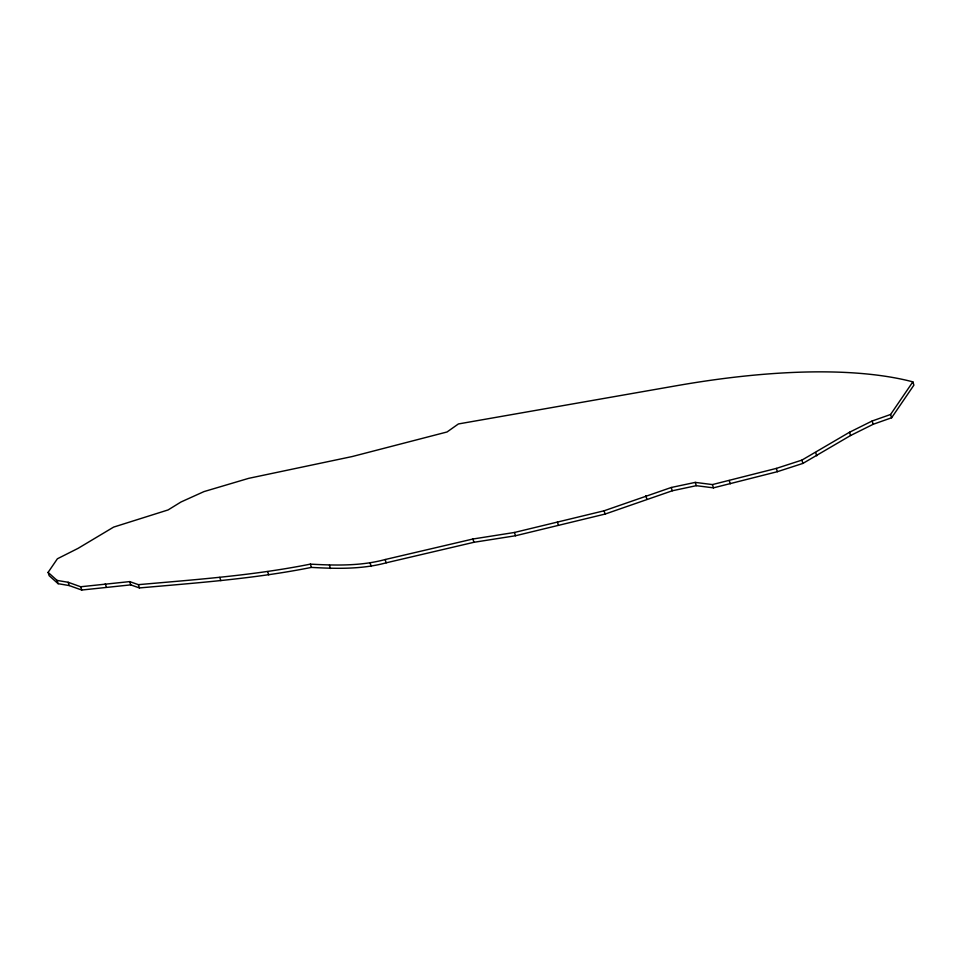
<?xml version="1.0" encoding="UTF-8"?>
<svg xmlns="http://www.w3.org/2000/svg" width="962" height="962" viewBox="0 0 962 962"><rect width="100%" height="100%" fill="white"/><g stroke="black" fill="none" stroke-linecap="round" stroke-linejoin="round"><path stroke-width="1.44" d="M48.1 572.378L57.395 558.778L78.126 548.328L113.624 527.104L168.097 509.932L180.988 501.996L203.992 491.594L248.689 478.342L352.224 456.541L447.041 431.974L458.405 423.953L676.226 385.774A448.905 146.08 -17.7 0 1 912.854 381.854L913.9 385.137L891.606 417.773L873.171 424.29L850.576 435.521L802.909 463.407L777.356 471.693L713.455 487.854L696.284 485.678L672.282 490.776L605.134 514.057L515.5 535.75L473.929 542.291L386.195 562.818C361.977 569.42 336.303 568.782 311.411 567.4C254.702 578.775 196.933 582.84 139.43 587.938L130.724 584.872L81.722 590.031L69.192 585.557L58.117 583.693L49.146 575.661L48.1 572.378L57.071 580.423L58.117 583.693M57.071 580.423L68.146 582.275L80.676 586.76L129.69 581.601L138.384 584.668C195.899 579.557 253.655 575.504 310.365 564.129C335.257 565.5 360.93 566.137 385.149 559.535L472.883 539.021L514.454 532.467L604.1 510.786L671.236 487.493L695.249 482.395L712.409 484.583L776.31 468.41L801.875 460.125L849.542 432.239L872.125 421.007L890.571 414.49L912.854 381.854M890.571 414.49L891.606 417.773M872.125 421.007L873.171 424.29M849.542 432.239L850.576 435.521M815.68 452.549L816.726 455.832M801.875 460.125L802.909 463.407M776.31 468.41L777.356 471.693M729.22 480.507L730.254 483.79M712.409 484.583L713.455 487.854M695.249 482.395L696.284 485.678M671.236 487.493L672.282 490.776M645.791 495.779L646.825 499.05M604.1 510.786L605.134 514.057M557.407 522.077L558.453 525.36M514.454 532.467L515.5 535.75M472.883 539.021L473.929 542.291M385.149 559.535L386.195 562.818M370.178 563.167L371.212 566.438M329.437 565.223L330.471 568.506M310.365 564.129L311.411 567.4M267.664 571.584L268.711 574.855M219.781 577.392L220.827 580.663M138.384 584.668L139.43 587.938M129.69 581.601L130.724 584.872M105.291 583.79L106.337 587.06M80.676 586.76L81.722 590.031M68.146 582.275L69.192 585.557"/></g></svg>
